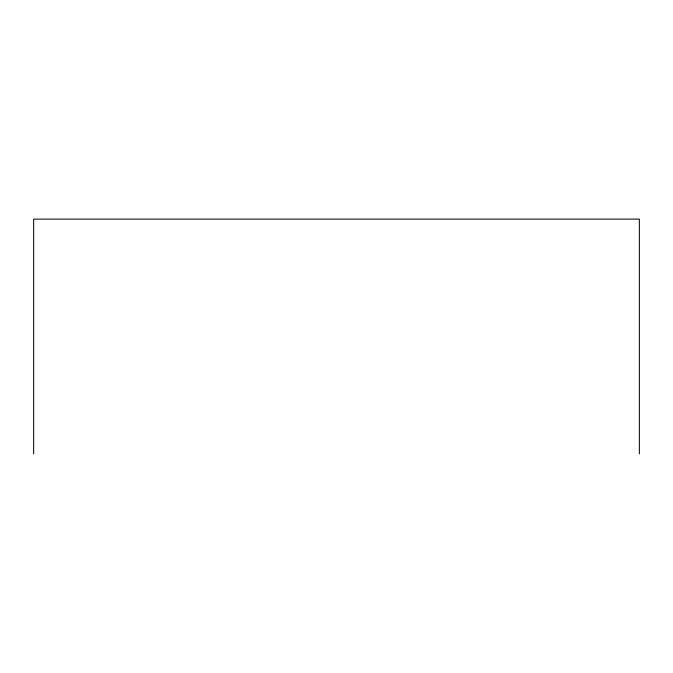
<?xml version="1.0" encoding="UTF-8"?>
<svg xmlns="http://www.w3.org/2000/svg" width="673" height="673" viewBox="0 0 673 673"><rect width="100%" height="100%" fill="white"/><g stroke="black" fill="none" stroke-linecap="round" stroke-linejoin="round"><path stroke-width="1.01" d="M639.35 453.896L639.35 219.104L33.65 219.104L33.65 453.896"/></g></svg>
